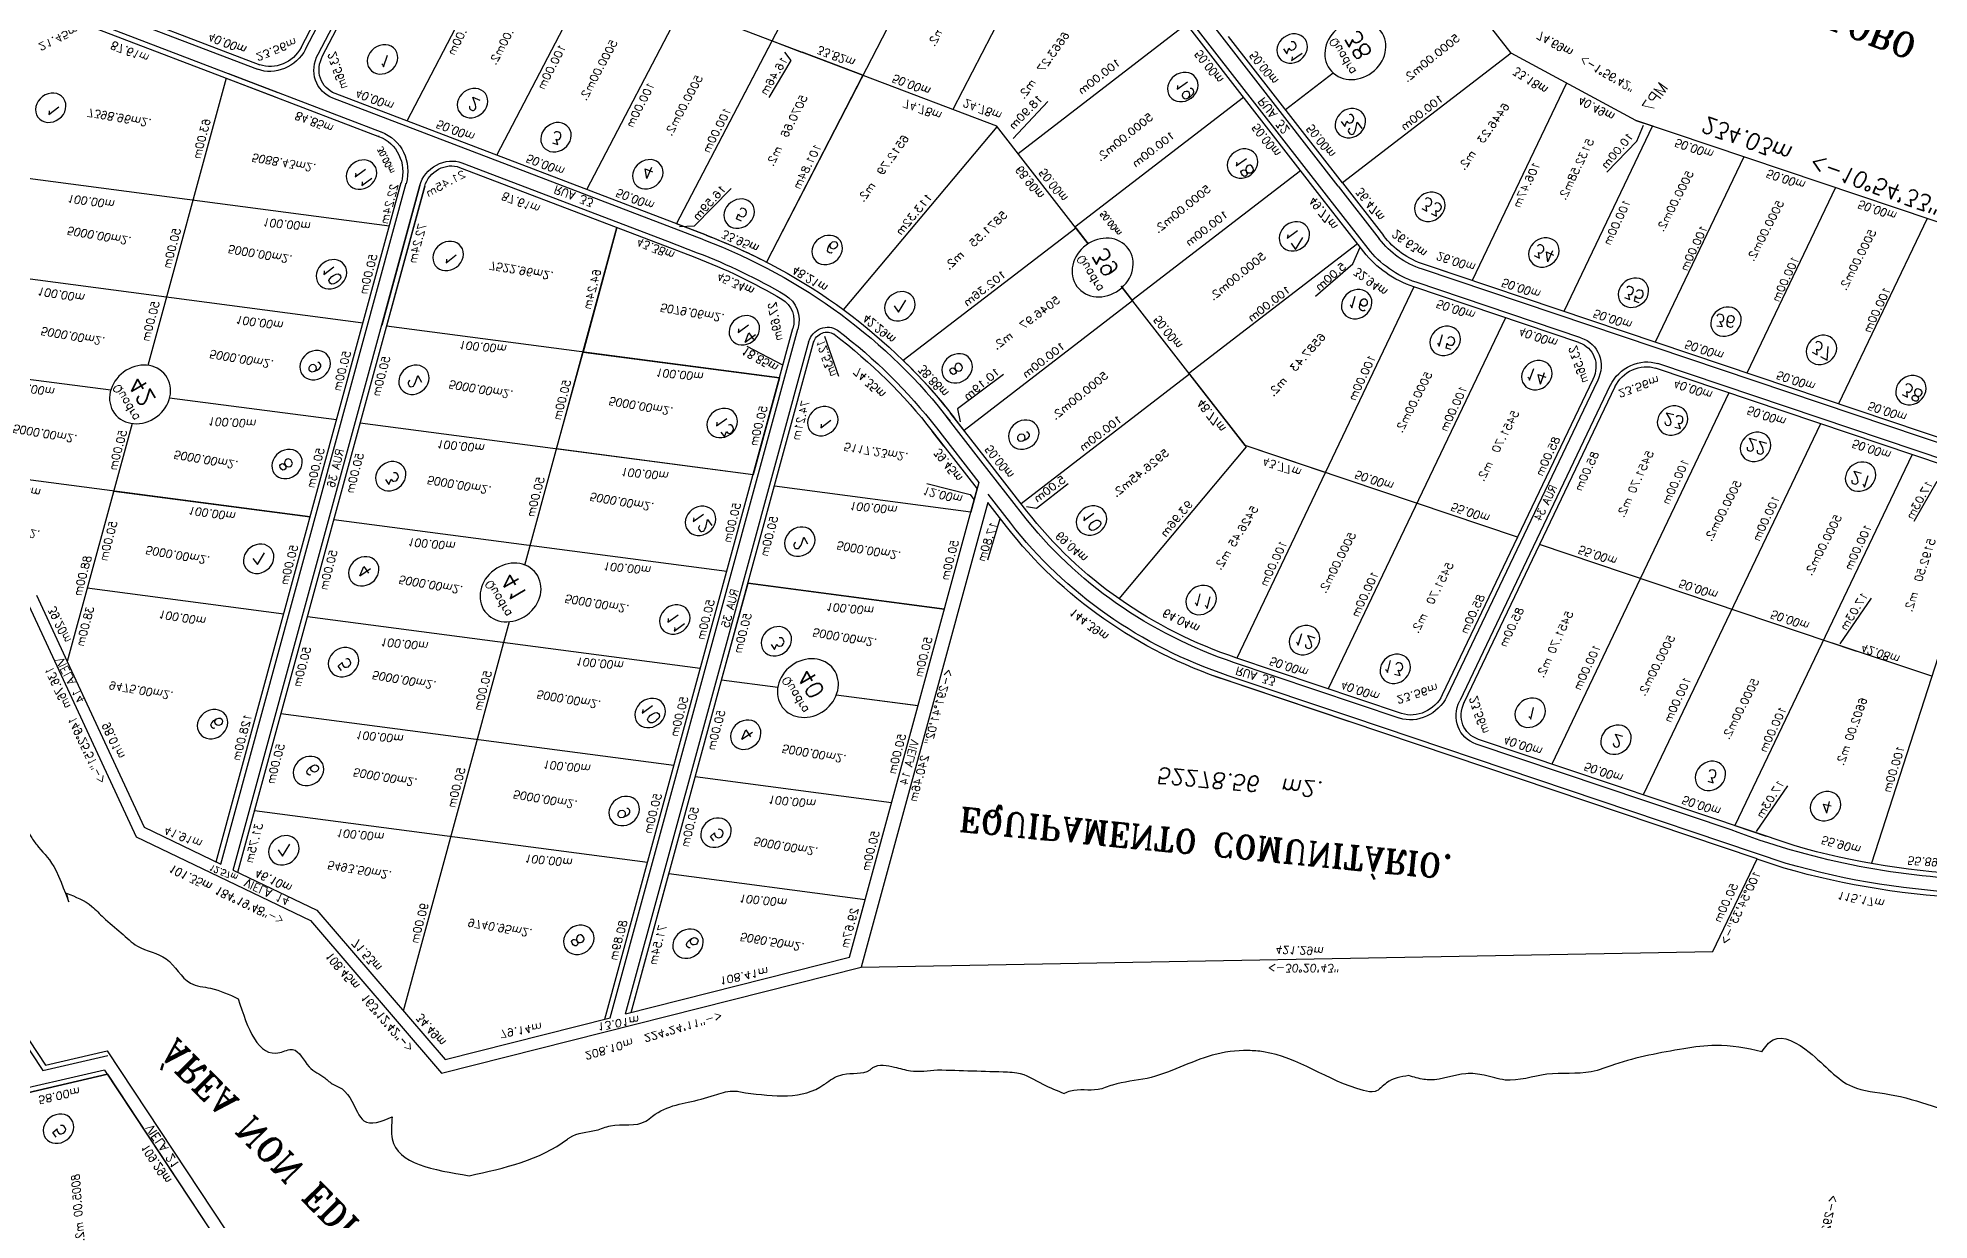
# Model space of a CAD drawing. Extents: x -23785941 to 8798891, y -8418521 to 21897894.
# Drawn here: x -3200502 to -2955278, y 5237635 to 5390876 of the extents above; entities that cross this region are included whole.
import ezdxf
from ezdxf.enums import TextEntityAlignment as Align

# ---------------------------------------------------------------- set-up
doc = ezdxf.new("R2010")
doc.units = 0
doc.header["$MEASUREMENT"] = 0
doc.header["$PDMODE"] = 34
doc.header["$PDSIZE"] = 1
doc.layers.get('0').update_dxf_attribs({"linetype": 'CONTINUOUS'})
for name, color, linetype in [('CALCADA', 3, 'CONTINUOUS'), ('LT', 6, 'CONTINUOUS'), ('REG60_100', 2, 'CONTINUOUS'), ('RUA', 1, 'CONTINUOUS'), ('VEGE', 102, 'CONTINUOUS'), ('VIEWPORT', 7, 'CONTINUOUS')]:
    doc.layers.add(name, color=color, linetype=linetype)
doc.styles.add('1_5MM', font='romans.shx', dxfattribs={"height": 6})
doc.styles.add('1MM', font='romans.shx', dxfattribs={"height": 4})
doc.styles.add('2MM', font='romans.shx', dxfattribs={"height": 8})
doc.styles.add('3MM', font='romans.shx', dxfattribs={"height": 12})

# ---------------------------------------------------------------- blocks, each defined once
blk = doc.blocks.new('A$C3D774E76')
for p, q in [((-25565.69, -2163.42), (-25691.57, -1909.95)), ((-25591.49, -2111.47), (-25565.69, -2163.42)), ((-25833.2, -2153.65), (-25589.46, -2142.53)), ((-25589.46, -2142.53), (-25575.87, -2169.89)), ((-25568.42, -2163.54), (-25456.51, -2158.43)), ((-25565.69, -2163.42), (-25456.51, -2158.43)), ((-25575.87, -2169.89), (-25447.05, -2164.01)), ((-25794.07, -2264.52), (-25659.41, -2240.62)), ((-25659.41, -2240.62), (-25567.43, -2283.19)), ((-25757.53, -2263.43), (-25661.03, -2246.3)), ((-25661.03, -2246.3), (-25620.62, -2265.01)), ((-25742.53, -2395.79), (-25890.72, -2261.48)), ((-25623, -2263.91), (-25858.42, -2523.65)), ((-25840.02, -2354.45), (-25757.52, -2263.43)), ((-25796.13, -2270.28), (-25757.53, -2263.43)), ((-25613.96, -2268.09), (-25569.75, -2288.55)), ((-25611.59, -2269.19), (-25849.31, -2531.47)), ((-25567.43, -2283.19), (-25459.21, -2290.22)), ((-25783.04, -2291.59), (-25708.95, -2358.75)), ((-25498.37, -2293.18), (-25633.26, -2442.01)), ((-25484.72, -2427.02), (-25632.91, -2292.71)), ((-25569.75, -2288.55), (-25463.95, -2295.42)), ((-25459.21, -2290.22), (-25370.96, -2478.68)), ((-25861.3, -2355.62), (-25924.29, -2298.53)), ((-25463.95, -2295.42), (-25429.24, -2369.55)), ((-25816.62, -2328.64), (-25742.53, -2395.79)), ((-25518.29, -2464.07), (-25666.48, -2329.76)), ((-25809.69, -2469.89), (-25957.87, -2335.57)), ((-25843.26, -2506.93), (-25991.45, -2372.62)), ((-25551.87, -2501.12), (-25700.06, -2366.8)), ((-25430.39, -2367.09), (-25669.7, -2631.12)), ((-25959.67, -2486.46), (-25860.17, -2376.68)), ((-25776.11, -2432.84), (-25839.07, -2375.77)), ((-25424.88, -2378.87), (-25576.56, -2546.22)), ((-25424.88, -2378.87), (-25472.92, -2431.88)), ((-25426.02, -2376.42), (-25378.9, -2477.05)), ((-25424.88, -2378.87), (-25424.88, -2378.87)), ((-25585.45, -2538.17), (-25733.64, -2403.85)), ((-26073.59, -2436.44), (-25954.78, -2502.94)), ((-25398.84, -2499.02), (-25472.92, -2431.88)), ((-26036.12, -2443.67), (-25935.83, -2499.8)), ((-25619.03, -2575.21), (-25767.22, -2440.9)), ((-25652.87, -2463.64), (-25769.85, -2592.7)), ((-25432.42, -2536.01), (-25506.54, -2468.88)), ((-25849.31, -2531.47), (-25800.8, -2477.94)), ((-25652.61, -2612.26), (-25800.8, -2477.94)), ((-25378.9, -2477.05), (-25541.2, -2656.11)), ((-25531.94, -2656.29), (-25370.96, -2478.68)), ((-25378.9, -2477.05), (-25398.84, -2499.02)), ((-25370.96, -2478.68), (-25104.98, -2805.39)), ((-25959.67, -2486.46), (-25885.2, -2528.14)), ((-25540.07, -2505.97), (-25573.65, -2543.02)), ((-25540.07, -2505.97), (-25540.1, -2505.94)), ((-25518.9, -2525.14), (-25540.07, -2505.97)), ((-25949.02, -2523.36), (-26032.06, -2671.72)), ((-25737.86, -2624.36), (-25918.14, -2523.45)), ((-25938.54, -2529.21), (-26021.57, -2677.56)), ((-25883.23, -2542.99), (-25980.91, -2717.51)), ((-25499.55, -2610.13), (-25573.67, -2543)), ((-25573.65, -2543.02), (-25499.53, -2610.14)), ((-25846.3, -2549.91), (-25746.47, -2605.78)), ((-25769.85, -2592.7), (-25726.7, -2545.1)), ((-25576.56, -2546.22), (-25657.47, -2635.49)), ((-25465.98, -2573.07), (-25496.8, -2545.16)), ((-25465.95, -2573.1), (-25496.8, -2545.16)), ((-25839.6, -2567.41), (-25937.28, -2741.94)), ((-25533.11, -2647.19), (-25607.23, -2580.06)), ((-25795.96, -2591.83), (-25893.65, -2766.36)), ((-25980.06, -2603.39), (-25801.17, -2703.51)), ((-25746.47, -2605.78), (-25732, -2613.88)), ((-25752.33, -2616.25), (-25850.01, -2790.78)), ((-25750.18, -2646.88), (-25745.76, -2622.36)), ((-25745.76, -2622.36), (-25750.13, -2616.57)), ((-25737.86, -2624.35), (-25737.86, -2624.36)), ((-25806.31, -2815.34), (-25707.04, -2639.6)), ((-25559.73, -2638.5), (-25541, -2651.87)), ((-25507.01, -2640.36), (-25520.96, -2656.54)), ((-25543.39, -2658.53), (-25533.11, -2647.19)), ((-25661.59, -2655.51), (-25691.83, -2764.71)), ((-25570.44, -2655.42), (-25580.63, -2655.19)), ((-25580.63, -2655.19), (-25541.17, -2656.08)), ((-25541, -2651.87), (-25537.64, -2651.81)), ((-25515.45, -2656.66), (-25531.94, -2656.29)), ((-25552.18, -2667.84), (-25582.62, -2667.15)), ((-25582.17, -2671.03), (-25575.59, -2668.37)), ((-25570.71, -2667.42), (-25580.9, -2667.19)), ((-25515.72, -2668.66), (-25552.18, -2667.84)), ((-25522.98, -2768.52), (-25520.72, -2668.54)), ((-25596.05, -2677.02), (-25596.05, -2677.02)), ((-25582.46, -2697.95), (-25582.17, -2671.03)), ((-25513.77, -2673.08), (-25517.65, -2669.81)), ((-25514.24, -2691.86), (-25513.77, -2673.08)), ((-25777.53, -2686.56), (-25786.54, -2705.29)), ((-25473.22, -2769.64), (-25448.15, -2679.08)), ((-25131.04, -2848.08), (-25384.36, -2693.36)), ((-25801.17, -2703.51), (-25786.83, -2711.58)), ((-25801.15, -2703.48), (-25757.13, -2728.27)), ((-25321.31, -2731.77), (-25378.49, -2696.85)), ((-25786.54, -2705.29), (-25792.26, -2705.16)), ((-25757.13, -2728.27), (-25786.58, -2711.68)), ((-25488.99, -2877.77), (-25384.75, -2707.09)), ((-25307.93, -2754), (-25385.61, -2706.56)), ((-25757.13, -2728.27), (-25692.44, -2764.7)), ((-25446.32, -2903.84), (-25342.08, -2733.15)), ((-25762.78, -2839.93), (-25713.56, -2752.8)), ((-25612, -2766.51), (-25692.44, -2764.7)), ((-25673.54, -2765.13), (-25675.8, -2865.1)), ((-25623.56, -2766.25), (-25625.81, -2866.23)), ((-25686.68, -2790.93), (-25681.67, -2767.57)), ((-25681.13, -2771.11), (-25681.13, -2771.11)), ((-25474.22, -2769.62), (-25583.02, -2767.17)), ((-25573.57, -2767.38), (-25575.82, -2867.35)), ((-25523.58, -2768.51), (-25525.84, -2868.48)), ((-25522.98, -2768.52), (-25473.22, -2769.64)), ((-25347.26, -2847.16), (-25474.22, -2769.62)), ((-25436.87, -2792.43), (-25474.22, -2769.62)), ((-25391.56, -2919.7), (-25302.95, -2774.61)), ((-25381.33, -2925.96), (-25292.71, -2780.86)), ((-25124.91, -2865.78), (-25272.1, -2775.89)), ((-25342.2, -2967.42), (-25237.96, -2796.74)), ((-25104.98, -2805.39), (-25131.05, -2848.07)), ((-25299.53, -2993.48), (-25195.29, -2822.8)), ((-25516.43, -2837.92), (-25518.57, -2861.17)), ((-25189.11, -2943.75), (-25337.02, -2853.41)), ((-25256.86, -3019.55), (-25152.62, -2848.86)), ((-25153.02, -2879.83), (-25143.26, -2855.24)), ((-25118.44, -2855.67), (-25131, -2848)), ((-25518.57, -2861.17), (-25523.47, -2868.45)), ((-25656.67, -2865.53), (-25675.09, -2865.12)), ((-25556.69, -2867.79), (-25656.67, -2865.53)), ((-25520.23, -2868.61), (-25556.69, -2867.79)), ((-25520.23, -2868.61), (-25525.23, -2868.49)), ((-25556.96, -2879.78), (-25656.94, -2877.53)), ((-25607.59, -2906.95), (-25606.95, -2878.66)), ((-25559.22, -2979.76), (-25556.96, -2879.78)), ((-25556.96, -2879.78), (-25520.98, -2880.59)), ((-25520.98, -2880.6), (-25520.98, -2880.59)), ((-25412.18, -2924.68), (-25488.99, -2877.77)), ((-25247.48, -3039.33), (-25495.25, -2888.02)), ((-25473.06, -2901.57), (-25495.25, -2888.02)), ((-25219.75, -3044.49), (-25092.54, -2890.16)), ((-25528.55, -2992.43), (-25473.06, -2901.57)), ((-25482.51, -3012.97), (-25430.38, -2927.63)), ((-25207.65, -2963.95), (-25197.89, -2939.35)), ((-25154.33, -2965.13), (-25200.45, -2936.82)), ((-25241.23, -3029.09), (-25376.35, -2946.57)), ((-25439.84, -3039.03), (-25387.71, -2953.69)), ((-25397.16, -3065.09), (-25345.04, -2979.75)), ((-25477.01, -2982.89), (-25480.78, -3002.81)), ((-25480.78, -3002.81), (-25485.61, -3009.83)), ((-25354.49, -3091.15), (-25302.37, -3005.81)), ((-25227.33, -3001.68), (-25237.18, -3021.59)), ((-25490.19, -3008.28), (-25481.65, -3013.49))]:
    blk.add_line(p, q)
at = {"color": 1}
blk.add_line((-25610.3, -2923.23), (-25610.25, -2923.18), dxfattribs=at)
at = {"color": 5}
for p, q in [((-25559.22, -2979.76), (-25750.25, -2975.45)), ((-25490.19, -3008.28), (-25559.22, -2979.76)), ((-25290.46, -3130.26), (-25490.19, -3008.28))]:
    blk.add_line(p, q, dxfattribs=at)
blk.add_lwpolyline([(-25693.13, -2508.05), (-25726.7, -2545.1), (-25652.61, -2612.26), (-25619.03, -2575.21)], close=True)
blk.add_lwpolyline([(-25752.34, -2616.26), (-25801.15, -2703.48), (-25757.13, -2728.27), (-25707.04, -2639.6, -0.025542), (-25737.88, -2624.35)], format="xyb", close=True)
blk.add_lwpolyline([(-25583.02, -2767.17), (-25572.96, -2767.39), (-25570.71, -2667.42), (-25580.9, -2667.19), (-25582.62, -2667.15, -0.028339), (-25620.64, -2663.94), (-25622.95, -2766.27), (-25612, -2766.51)], format="xyb")
for centre in [(-25557.74, -2129.7), (-25606.37, -2292.75), (-25683.87, -2300.97), (-25632.87, -2324.21), (-25740.85, -2364.59), (-25668.82, -2367.86), (-25473.1, -2379.39), (-25772.87, -2401.78), (-25701.79, -2400.85), (-26003.02, -2411.78), (-25436.47, -2419.65), (-25514.46, -2432.54), (-25806.76, -2440.01), (-25734.38, -2437.61), (-25475.67, -2461.25), (-25840.95, -2471.56), (-25548.65, -2469.69), (-25768.79, -2473.34), (-25581.33, -2505.14), (-25508.64, -2499.84), (-25874.57, -2510.74), (-25811.54, -2520.84), (-25615.89, -2542.46), (-25539.36, -2537.53), (-25917.79, -2550.87), (-25870.02, -2572.75), (-25651.37, -2577.92), (-25575.09, -2574.19), (-25828.51, -2594.81), (-25684.51, -2612.21), (-25783.06, -2619.23), (-25620, -2616.54), (-25736.76, -2642.84), (-25692.82, -2666), (-25645.13, -2677.8), (-25599.87, -2682.13), (-25549.81, -2688.85), (-25490.89, -2690.51), (-25421.29, -2709.8), (-25370.81, -2737.73), (-25329.31, -2764.11), (-25267.1, -2802.91), (-25227.93, -2827.87), (-25649.67, -2846.08), (-25597.35, -2847.34), (-25549.18, -2846.63), (-25499.82, -2851.28), (-25182.01, -2853.5), (-25455.57, -2874.56), (-25132.03, -2888.65), (-25631.34, -2898.23), (-25580.37, -2899.43), (-25518.65, -2906.16), (-25411.38, -2899.68), (-25462.34, -2936.59), (-25348.27, -2938.4), (-25416.22, -2959.23), (-25310.3, -2962.44), (-25374.05, -2986.21), (-25263.73, -2993.88), (-25331.24, -3014.44), (-25285.13, -3037.08)]:
    blk.add_circle(centre, 7.5)
for centre in [(-25850.08, -2365.58), (-25645.62, -2450.51), (-25508.97, -2536.39), (-25597.04, -2765.36), (-25610.42, -2921.68)]:
    blk.add_circle(centre, 15, dxfattribs=at)
for centre, radius, start, end in [((-25962.11, -2516.03), 15, 330.76425, 60.76425), ((-25925.46, -2536.53), 14.99, 60.76238, 150.76425), ((-25573.3, -2330.35), 324.93, 240.76425, 249.70506), ((-25573.3, -2330.35), 336.93, 240.76425, 269.00088), ((-25680.81, -2621.05), 14.99, 249.70506, 317.81147), ((-25680.81, -2621.05), 14.99, 249.70506, 317.81147), ((-25573.3, -2330.35), 324.93, 255.59812, 268.70841), ((-25521.64, -2931.24), 274.65, 58.58619, 88.70841), ((-25521.64, -2931.24), 262.65, 58.58619, 88.70841), ((-25315.74, -2766.8), 14.99, 328.58619, 58.58619), ((-25279.92, -2788.68), 14.99, 58.58619, 148.58619), ((-25345.63, -3195.25), 408.57, 42.43331, 56.21695), ((-25521.64, -2931.24), 62.65, 58.58619, 88.70841), ((-25345.63, -3195.25), 396.57, 42.43331, 56.18137), ((-25521.64, -2931.24), 50.65, 58.58619, 89.24835), ((-25404.36, -2911.88), 15, 238.58619, 328.58619), ((-25368.53, -2933.78), 14.99, 148.58619, 238.58619)]:
    blk.add_arc(centre, radius, start, end)
at = {"color": 140}
for points, start_tangent in [([(-25757.06, -2213.09), (-25729.1, -2210.56), (-25722.98, -2208.12), (-25692.38, -2200.78), (-25686.26, -2200.78), (-25670.35, -2200.78), (-25653.22, -2197.11), (-25657.31, -2198.53)], (-0.989513, -0.144446)), ([(-25657.31, -2198.53), (-25643.42, -2204.45), (-25634.86, -2205.67), (-25622.62, -2208.12), (-25611.6, -2210.56), (-25596.91, -2217.9), (-25578.55, -2220.35), (-25569.98, -2226.46), (-25556.62, -2233.96)], (-0.943303, 0.331933)), ([(-25405.87, -2272.11), (-25390.28, -2319.56), (-25390.28, -2320.89), (-25384.96, -2332.86), (-25382.3, -2339.5), (-25372.98, -2354.13), (-25372.98, -2358.12), (-25370.32, -2370.09), (-25367.66, -2375.41), (-25362.33, -2387.38), (-25358.34, -2395.35), (-25353.44, -2399.8)], (-0.379817, 0.925062)), ([(-25353.44, -2399.8), (-25331.85, -2431.8), (-25331.85, -2433.47), (-25330.18, -2441.78), (-25323.53, -2453.41), (-25323.53, -2455.08), (-25316.87, -2463.39), (-25310.22, -2468.37), (-25301.94, -2478.84)], (-0.545978, 0.837799)), ([(-25148.56, -2655.63), (-25152.5, -2645.22), (-25152.5, -2638.45), (-25156.57, -2634.39), (-25205.39, -2607.29), (-25210.81, -2601.87), (-25220.3, -2586.97), (-25231.15, -2555.81), (-25239.29, -2540.91), (-25242, -2534.14), (-25250.13, -2523.3), (-25251.14, -2520.22)], (0.603856, -0.797093)), ([(-25045.88, -2796.04), (-25063.45, -2780.3), (-25072.18, -2767.22), (-25087.46, -2736.68), (-25091.83, -2725.78), (-25104.93, -2708.33), (-25115.84, -2690.88), (-25124.58, -2684.34), (-25131.13, -2677.79), (-25139.86, -2662.52), (-25142.04, -2660.34), (-25148.56, -2655.63)], (0.590283, -0.807196)), ([(-25045.88, -2796.04), (-25047.51, -2803.62), (-25030.59, -2813.76), (-25001.83, -2820.52), (-24986.6, -2832.36), (-24949.38, -2857.71), (-24944.62, -2861.47)], (-0.839928, 0.542699))]:
    blk.add_spline(points, degree=3, dxfattribs=dict(at, start_tangent=start_tangent))
for points, end_tangent in [([(-25556.62, -2233.96), (-25519.94, -2234.81), (-25517.12, -2240.46), (-25504.41, -2241.87), (-25494.52, -2244.69), (-25488.87, -2246.1), (-25486.05, -2247.51), (-25469.1, -2247.51), (-25463.45, -2247.51), (-25456.12, -2259.39)], (0.975222, -0.221227)), ([(-25456.12, -2259.39), (-25446.5, -2253.16), (-25405.87, -2272.11)], (0.783275, -0.621675)), ([(-25301.94, -2478.84), (-25278.57, -2504.8), (-25275.24, -2508.13), (-25261.93, -2514.78), (-25251.14, -2520.22)], (0.979341, -0.202217))]:
    blk.add_spline(points, degree=3, dxfattribs=dict(at, end_tangent=end_tangent))
for p in [(-25732, -2613.88), (-25737.86, -2624.35), (-25580.63, -2655.19), (-25515.45, -2656.66), (-25580.9, -2667.19), (-25515.72, -2668.66), (-25378.49, -2696.85), (-25786.58, -2711.68), (-25131.04, -2848.08), (-25520.23, -2868.61), (-25520.98, -2880.6), (-25488.99, -2877.77), (-25495.25, -2888.02), (-25490.19, -3008.28)]:
    blk.add_point(p)
at = {"layer": 'CALCADA'}
for p, q in [((-25568.42, -2163.54), (-25694.3, -1910.07)), ((-25835.56, -2151.26), (-25587.95, -2139.96)), ((-25587.95, -2139.96), (-25573.63, -2168.78)), ((-25620.62, -2265.01), (-25856.58, -2525.34)), ((-25613.96, -2268.09), (-25851.17, -2529.79)), ((-25429.24, -2369.55), (-25667.85, -2632.79)), ((-25426.02, -2376.42), (-25578.41, -2544.55)), ((-26064.26, -2438.8), (-25953.56, -2500.76)), ((-26037.34, -2445.85), (-25937.05, -2501.98)), ((-25851.17, -2529.79), (-25802.65, -2476.26)), ((-25960.89, -2488.64), (-25886.42, -2530.32)), ((-25946.84, -2524.58), (-26029.87, -2672.94)), ((-25736.64, -2622.18), (-25916.92, -2521.27)), ((-25940.72, -2527.99), (-26023.76, -2676.34)), ((-25847.52, -2552.09), (-25747.69, -2607.96)), ((-25578.41, -2544.55), (-25659.4, -2633.9)), ((-25747.69, -2607.96), (-25733.22, -2616.06)), ((-25580.68, -2657.69), (-25543.39, -2658.53)), ((-25515.51, -2659.16), (-25535.44, -2658.71)), ((-25552.13, -2665.34), (-25582.56, -2664.65)), ((-25515.67, -2666.16), (-25552.13, -2665.34)), ((-25306.63, -2751.87), (-25384.31, -2704.43)), ((-25322.62, -2733.9), (-25379.79, -2698.98)), ((-25119.74, -2857.8), (-25322.62, -2733.9)), ((-25152.05, -2846.28), (-25270.8, -2773.75)), ((-25389.43, -2921), (-25300.82, -2775.91)), ((-25383.46, -2924.66), (-25294.84, -2779.56)), ((-25656.72, -2868.03), (-25675.15, -2867.62)), ((-25556.75, -2870.29), (-25656.72, -2868.03)), ((-25520.29, -2871.11), (-25556.75, -2870.29)), ((-25656.88, -2875.03), (-25675.22, -2874.61)), ((-25556.91, -2877.28), (-25656.88, -2875.03)), ((-25556.91, -2877.28), (-25520.92, -2878.1)), ((-25413.49, -2926.82), (-25490.29, -2879.91)), ((-25246.18, -3037.2), (-25493.94, -2885.88)), ((-25242.53, -3031.22), (-25377.64, -2948.71))]:
    blk.add_line(p, q, dxfattribs=at)
for centre, radius, start, end in [((-25962.11, -2516.03), 17.5, 330.76425, 60.76425), ((-25925.46, -2536.53), 17.49, 60.76238, 150.76425), ((-25874.74, -2508.43), 24.81, 240.76211, 317.81147), ((-25840.46, -2539.49), 14.44, 137.81147, 240.76425), ((-25573.3, -2330.35), 334.43, 240.76425, 269.00088), ((-25573.3, -2330.35), 327.43, 240.76425, 249.70506), ((-25680.81, -2621.05), 17.49, 249.70506, 317.81147), ((-25652.55, -2639.1), 8.6, 137.81144, 255.31452), ((-25573.3, -2330.35), 327.43, 255.60035, 268.70841), ((-25521.64, -2931.24), 272.15, 58.58619, 88.70841), ((-25521.64, -2931.24), 265.15, 58.58619, 88.70841), ((-25315.74, -2766.8), 17.49, 328.58619, 58.58619), ((-25279.92, -2788.68), 17.49, 58.58619, 148.58619), ((-25345.63, -3195.25), 399.07, 42.43331, 60.98346), ((-25345.63, -3195.25), 406.07, 42.43331, 56.20967), ((-25521.64, -2931.24), 60.15, 58.58619, 88.70841), ((-25521.64, -2931.24), 53.15, 58.58619, 89.24835), ((-25404.36, -2911.88), 17.5, 238.58619, 328.58619), ((-25368.53, -2933.78), 17.49, 148.58619, 238.58619)]:
    blk.add_arc(centre, radius, start, end, dxfattribs=at)
at = {"layer": 'VIEWPORT'}
for p, q in [((-25858.42, -2523.65), (-25858.21, -2523.41)), ((-25885.35, -2528.06), (-25885.63, -2527.9)), ((-25676.78, -2608.76), (-25657.27, -2616.93)), ((-25634.25, -2635.13), (-25656, -2640.98)), ((-25152.62, -2848.86), (-25138.08, -2857.74))]:
    blk.add_line(p, q, dxfattribs=at)
for centre, radius, start, end in [((-25874.74, -2508.43), 22.31, 240.76211, 317.81147), ((-25840.46, -2539.49), 11.94, 137.81147, 240.76425), ((-25652.55, -2639.1), 6.1, 137.81144, 255.31452)]:
    blk.add_arc(centre, radius, start, end, dxfattribs=at)
for p in [(-25954.78, -2502.94), (-25949.02, -2523.36), (-25918.14, -2523.45), (-25858.21, -2523.41), (-25938.54, -2529.21), (-25885.2, -2528.14), (-25849.31, -2531.47), (-25846.3, -2549.91), (-25665.44, -2626.06), (-25686.01, -2635.11), (-25657.07, -2635), (-25654.12, -2645.07), (-25385.61, -2706.56), (-25307.93, -2754), (-25302.95, -2774.61), (-25292.71, -2780.86), (-25272.1, -2775.89), (-25138.08, -2857.74), (-25412.18, -2924.68), (-25391.56, -2919.7), (-25381.33, -2925.96), (-25189.11, -2943.75), (-25376.35, -2946.57)]:
    blk.add_point(p, dxfattribs=at)
at = {"style": '1MM'}
for s, rotation, p in [('80.89m', 47.81147, (-25460.52, -2394.37)), ('102.36m', 88.70841, (-25625.8, -2715.01)), ('100.00m', 88.70841, (-25575.84, -2717.31)), ('100.00m', 88.70841, (-25525.85, -2718.44)), ('100.00m', 88.70841, (-25525.85, -2718.44)), ('68.90m', 358.70841, (-25657.3, -2761.49))]:
    blk.add_text(s, height=4, rotation=rotation, dxfattribs=at).set_placement(p, align=Align.MIDDLE)
at = {"color": 1, "style": '2MM'}
for s, height, rotation, p in [('74.69m  <-1%%d56\'42"', 4, 339.03955, (-25531.5, -3005.76)), ('234.03m  <-10°54\'33"', 8, 329.51092, (-25410.57, -3066.1))]:
    blk.add_text(s, height=height, rotation=rotation, dxfattribs=at).set_placement(p, align=Align.MIDDLE)
at = {"attachment_point": 1}
for s, insert, char_height, width, rotation, style in [('5', (-25559.27, -2126.54), 6, 8.212, 0.07022, '1_5MM'), ('VIELA 21', (-25530.14, -2162.62), 4, 603.212, 1.98382, '1MM'), ('VIELA 14', (-25761.97, -2259.29), 4, 603.212, 8.06525, '1MM'), ('VIELA 14', (-25603.91, -2267.5), 4, 603.212, 334.3468, '1MM'), ('7', (-25609.25, -2290.73), 6, 3.942, 1.1608, '1_5MM'), ('6', (-25686.21, -2299.95), 6, 3.942, 1.67589, '1_5MM'), ('6', (-25635.2, -2323.2), 6, 3.942, 1.67589, '1_5MM'), ('7', (-25743.73, -2362.56), 6, 3.942, 1.1608, '1_5MM'), ('5', (-25670.36, -2364.7), 6, 8.212, 0.07022, '1_5MM'), ('8', (-25476.18, -2375.93), 6, 4.927, 1.05228, '1_5MM'), ('8', (-25775.95, -2398.32), 6, 4.927, 1.05228, '1_5MM'), ('4', (-25704.88, -2398.28), 6, 5.226, 1.97758, '1_5MM'), ('1', (-26003.9, -2409.05), 6, 1.625, 358.54579, '1_5MM'), ('6', (-25438.8, -2418.63), 6, 3.942, 1.67589, '1_5MM'), ('9', (-25809.4, -2436.92), 6, 7.631, 10.80167, '1_5MM'), ('3', (-25736.08, -2434.81), 6, 7.465, 2.85322, '1_5MM'), ('9', (-25517.1, -2429.45), 6, 7.631, 10.80167, '1_5MM'), ('5', (-25477.21, -2458.09), 6, 8.212, 0.07022, '1_5MM'), ('10', (-25846.64, -2468.6), 6, 2.438, 0.24916, '1_5MM'), ('2', (-25771.18, -2470.21), 6, 11.198, 6.58516, '1_5MM'), ('10', (-25554.34, -2466.73), 6, 2.438, 0.24916, '1_5MM'), ('4', (-25511.73, -2497.27), 6, 5.226, 1.97758, '1_5MM'), ('11', (-25878.86, -2507.78), 6, 2.438, 0.24916, '1_5MM'), ('11', (-25585.63, -2501.72), 6, 2.438, 0.24916, '1_5MM'), ('1', (-25812.42, -2518.11), 6, 1.625, 358.54579, '1_5MM'), ('3', (-25541.07, -2534.72), 6, 7.465, 2.85322, '1_5MM'), ('12', (-25621.12, -2539.5), 6, 2.438, 0.24916, '1_5MM'), ('1', (-25916.72, -2547.62), 6, 1.625, 327.92638, '1_5MM'), ('VIELA 14', (-25453.71, -2561.18), 4, 603.212, 47.05872, '1MM'), ('2', (-25869.84, -2569.12), 6, 11.198, 333.38422, '1_5MM'), ('2', (-25577.48, -2571.06), 6, 11.198, 6.58516, '1_5MM'), ('13', (-25655.2, -2574.96), 6, 2.438, 0.24916, '1_5MM'), ('3', (-25828.3, -2591.1), 6, 7.465, 326.80259, '1_5MM'), ('14', (-25688.8, -2609.25), 6, 2.438, 0.24916, '1_5MM'), ('1', (-25620.89, -2613.82), 6, 1.625, 358.54579, '1_5MM'), ('4', (-25784.78, -2616.08), 6, 5.226, 332.8087, '1_5MM'), ('5', (-25736.53, -2639.81), 6, 8.212, 335.90638, '1_5MM'), ('6', (-25694.18, -2665.06), 6, 3.942, 343.65745, '1_5MM'), ('7', (-25648.01, -2675.78), 6, 3.942, 1.1608, '1_5MM'), ('8', (-25602.95, -2678.67), 6, 4.927, 1.05228, '1_5MM'), ('9', (-25552.45, -2685.76), 6, 7.631, 10.80167, '1_5MM'), ('10', (-25496.59, -2687.55), 6, 2.438, 0.24916, '1_5MM'), ('11', (-25422.57, -2705.02), 6, 3.251, 325.40423, '1_5MM'), ('12', (-25373.21, -2732.38), 6, 3.251, 328.04901, '1_5MM'), ('13', (-25332.63, -2758.47), 6, 1.625, 324.14242, '1_5MM'), ('1', (-25266.36, -2799.63), 6, 1.625, 322.98496, '1_5MM'), ('2', (-25227.21, -2824.24), 6, 11.198, 326.13487, '1_5MM'), ('19', (-25653.86, -2843.4), 6, 3.942, 1.1608, '1_5MM'), ('18', (-25601.65, -2844.35), 6, 3.942, 1.67589, '1_5MM'), ('17', (-25553.99, -2843.47), 6, 8.212, 0.07022, '1_5MM'), ('16', (-25502.29, -2846.83), 6, 5.226, 326.41731, '1_5MM'), ('3', (-25181.63, -2850.22), 6, 7.465, 324.53921, '1_5MM'), ('15', (-25457.61, -2869.16), 6, 7.465, 325.95995, '1_5MM'), ('4', (-25131.29, -2885.06), 6, 5.226, 322.85966, '1_5MM'), ('31', (-25635.53, -2894.89), 6, 3.942, 1.1608, '1_5MM'), ('32', (-25585.42, -2896.41), 6, 4.927, 1.05228, '1_5MM'), ('14', (-25414.13, -2894.02), 6, 11.198, 329.6919, '1_5MM'), ('33', (-25521.79, -2902.08), 6, 7.631, 337.08978, '1_5MM'), ('34', (-25465.28, -2931.44), 6, 2.438, 333.6646, '1_5MM'), ('23', (-25349.98, -2933.5), 6, 3.251, 323.50775, '1_5MM'), ('35', (-25418.13, -2953.77), 6, 3.251, 329.15692, '1_5MM'), ('22', (-25312.71, -2957.51), 6, 2.438, 326.62543, '1_5MM'), ('36', (-25376.08, -2980.69), 6, 3.251, 316.73799, '1_5MM'), ('21', (-25264.89, -2987.94), 6, 7.631, 326.81891, '1_5MM'), ('37', (-25334.55, -3009.74), 6, 2.438, 337.03241, '1_5MM'), ('38', (-25287.33, -3032.04), 6, 3.251, 336.62467, '1_5MM'), ('\\Fromant.shx;JOÃO LOBO', (-25515.07, -3080.93), 12, 708.22, 330.99469, '3MM')]:
    blk.add_mtext(s, dxfattribs=dict(at, insert=insert, char_height=char_height, width=width, rotation=rotation, style=style))
at = {"color": 1, "char_height": 4, "attachment_point": 1, "rotation": 5.03393, "style": '1MM'}
for insert in [(-25862.1, -2356.86), (-25657.96, -2443.06), (-25521.17, -2528.56), (-25609.56, -2757.73), (-25622.94, -2914.06)]:
    blk.add_mtext('Quadra', dxfattribs=dict(at, insert=insert))
at = {"color": 1}
for s, insert, char_height, width, attachment_point, rotation, style in [('42', (-25859.23, -2363.64), 8, 20.682, 1, 5.03393, '2MM'), ('41', (-25655.09, -2449.84), 8, 20.682, 1, 5.03393, '2MM'), ('40', (-25518.3, -2535.34), 8, 20.682, 1, 5.03393, '2MM'), ('39', (-25606.69, -2764.52), 8, 20.682, 1, 5.03393, '2MM'), ('38', (-25620.07, -2920.84), 8, 20.682, 1, 5.03393, '2MM'), ('MP7', (-25494.17, -3022.05), 6, 54.58, 5, 69.49536, '1_5MM')]:
    blk.add_mtext(s, dxfattribs=dict(at, insert=insert, char_height=char_height, width=width, attachment_point=attachment_point, rotation=rotation, style=style))
at = {"layer": 'LT', "style": '2MM'}
blk.add_text('52278.56  m2.', height=8, rotation=315.37479, dxfattribs=at).set_placement((-25334.53, -2677.77), align=Align.BOTTOM_CENTER)
at = {"layer": 'LT', "insert": (-25398.74, -2553.45), "char_height": 12, "width": 664.18, "attachment_point": 1, "rotation": 315.88397, "style": '3MM'}
blk.add_mtext('\\Fromant.shx;EQUIPAMENTO COMUNITÁRIO.', dxfattribs=at)
at = {"layer": 'REG60_100', "style": '1MM'}
for s, rotation, p in [('8005.00 m2.', 28.86714, (-25515.49, -2117.6)), ('5477.00m2.', 320.0265, (-25836.06, -2280.09)), ('9475.00m2.', 320.0265, (-25723.59, -2285.59)), ('5493.50m2.', 320.0265, (-25575.81, -2318.12)), ('5000.00m2.', 320.0265, (-25865.71, -2320.88)), ('5000.00m2.', 320.0265, (-25770.54, -2337.2)), ('5000.00m2.', 320.0265, (-25899.09, -2358.67)), ('5000.00m2.', 320.0265, (-25607.78, -2353.74)), ('9740.95m2.', 320.0265, (-25505.76, -2355.19)), ('5000.00m2.', 320.0265, (-25802.91, -2374.53)), ('5000.00m2.', 320.0265, (-25643.88, -2388.04)), ('5000.00m2.', 320.0265, (-25934.21, -2396.64)), ('5000.00m2.', 320.0265, (-25546.95, -2408.16)), ('5000.00m2.', 320.0265, (-25835.18, -2416.08)), ('5000.00m2.', 320.0265, (-25676.72, -2424.75)), ('7398.96m2.', 320.0265, (-25979, -2437.2)), ('5000.00m2.', 320.0265, (-25582.79, -2444.94)), ('5000.00m2.', 320.0265, (-25874.72, -2452.4)), ('5060.50m2.', 320.0265, (-25412.5, -2454.3)), ('5000.00m2.', 320.0265, (-25710.85, -2463.37)), ('5088.43m2.', 320.0265, (-25906.77, -2486.94)), ('5000.00m2.', 320.0265, (-25615.29, -2482.37)), ('5000.00m2.', 320.0265, (-25449.56, -2486.07)), ('5000.00m2.', 320.0265, (-25745.39, -2498.25)), ('5000.00m2.', 320.0265, (-25651.53, -2520.21)), ('5000.00m2.', 320.0265, (-25480.77, -2522.65)), ('7522.96m2.', 320.0265, (-25783.99, -2546.7)), ('5000.00m2.', 320.0265, (-25686.91, -2554.17)), ('5000.00m2.', 320.0265, (-25521.35, -2566.7)), ('5079.06m2.', 320.0265, (-25711, -2599.69)), ('5000.00m2.', 320.0265, (-25551.37, -2600.07)), ('5000.00m2.', 61.67753, (-25885.59, -2606.7)), ('5000.00m2.', 61.67753, (-25841.17, -2630.96)), ('5117.23m2.', 320.0265, (-25591.87, -2630.33)), ('5000.00m2.', 61.67753, (-25798.53, -2653.4)), ('5070.66  m2.', 59.64704, (-25754.69, -2685.53)), (' 6512.79  m2.', 69.49536, (-25707.72, -2712.31)), ('5046.97  m2.', 89.16624, (-25594.31, -2721.07)), ('5871.55  m2.', 83.00342, (-25646.25, -2725.31)), ('5000.00m2.', 87.13811, (-25545.65, -2721.04)), ('5926.45m2.', 87.13811, (-25492.62, -2722.51)), ('5426.45 m2.', 65.25512, (-25434.1, -2741.68)), ('5000.00m2.', 61.67753, (-25753.14, -2777.92)), ('5000.00m2.', 60.55133, (-25391.03, -2773.24)), ('6663.27  m2.', 69.49536, (-25700.56, -2800.57)), ('5451.70  m2.', 60.60624, (-25345.43, -2799.47)), ('5000.00m2.', 87.13811, (-25643.4, -2810.22)), ('5000.00m2.', 87.13811, (-25593.73, -2812)), ('5000.00m2.', 87.13811, (-25546.89, -2814.09)), ('6587.43  m2.', 76.21151, (-25489.62, -2812.47)), ('5451.70 m2.', 57.89251, (-25286.08, -2832.91)), ('5000.00m2.', 60.55133, (-25436.21, -2846.99)), ('5451.70  m2.', 60.60624, (-25390.31, -2866.68)), ('5000.00m2.', 60.55133, (-25244.29, -2865.37)), ('5000.00m2.', 60.55133, (-25198.57, -2885.07)), ('5451.70 m2.', 57.89251, (-25329.87, -2908.08)), ('6602.00 m2.', 52.6216, (-25153.43, -2921.16)), ('5000.00m2.', 60.55133, (-25290.11, -2933.76)), ('5000.00m2.', 87.13811, (-25579.48, -2948.39)), ('6446.23  m2.', 69.49536, (-25528.83, -2947.28)), ('5000.00m2.', 60.55133, (-25243.16, -2962.07)), ('5132.58m2.', 58.86566, (-25485.24, -2973.52)), ('5192.50  m2.', 51.04461, (-25199.44, -2990.72)), ('5000.00m2.', 60.55133, (-25439.77, -3002)), ('5000.00m2.', 60.55133, (-25398, -3027.92)), ('5000.00m2.', 60.55133, (-25355.84, -3054.73))]:
    blk.add_text(s, height=4, rotation=rotation, dxfattribs=at).set_placement(p, align=Align.BOTTOM_CENTER)
for s, height, rotation, p in [('58.00m', 4, 296.58249, (-25571.77, -2139.36)), ('109.29m', 4, 2.61369, (-25511.28, -2156.93)), ('98.01m', 4, 10.06452, (-25708.58, -2258.81)), ('41.91m', 4, 331.58602, (-25644.16, -2258.35)), ('12.57m', 3, 331.3959, (-25615.86, -2263.76)), ('39.20m', 4, 10.06452, (-25776.13, -2270.8)), ('38.00m', 4, 47.82119, (-25767.33, -2280.2)), ('31.75m', 4, 47.81147, (-25619.28, -2283.64)), ('46.10m', 4, 335.16536, (-25596.38, -2280.38)), ('100.00m', 4, 320.19956, (-25848.19, -2292.8)), ('88.00m', 4, 47.81563, (-25790.04, -2293.35)), ('71.53m', 4, 356.28369, (-25534.32, -2294.86)), ('128.00m', 4, 47.81147, (-25668.94, -2308.64)), ('34.49m', 4, 356.28369, (-25481.43, -2298.29)), ('50.00m', 4, 47.81147, (-25796.87, -2312.8)), ('100.00m', 4, 319.1449, (-25739.49, -2319.35)), ('50.00m', 4, 47.81147, (-25646.73, -2313.92)), ('100.00m', 4, 317.81147, (-25887.14, -2325.96)), ('100.00m', 4, 315.51879, (-25588.36, -2326.1)), ('90.00m', 4, 47.81147, (-25531.55, -2323.84)), ('79.14m', 4, 299.18162, (-25452.25, -2332.38)), ('50.00m', 4, 47.81147, (-25833.26, -2341.82)), ('50.00m', 4, 47.81147, (-25680.31, -2350.97)), ('100.00m', 4, 318.9492, (-25918.4, -2363.69)), ('100.00m', 4, 317.81147, (-25775.26, -2359.68)), ('100.00m', 4, 315.51879, (-25624.65, -2360.79)), ('13.01m', 4, 299.0241, (-25424.18, -2371.27)), ('50.00m', 4, 47.81147, (-25728.7, -2374.58)), ('50.00m', 4, 47.81147, (-25578.56, -2375.7)), ('50.00m', 4, 47.81147, (-25878.67, -2390.12)), ('100.00m', 4, 313.40879, (-25808.27, -2392.73)), ('50.00m', 4, 47.81147, (-25713.89, -2388.01)), ('100.00m', 4, 315.51879, (-25516.98, -2390.24)), ('100.00m', 4, 317.81147, (-25949.26, -2401.03)), ('100.00m', 4, 315.51879, (-25657.02, -2396.11)), ('80.89m', 4, 47.81147, (-25460.52, -2394.37)), ('71.54m', 4, 47.81147, (-25445.94, -2408.06)), ('50.00m', 4, 47.81147, (-25762.28, -2411.63)), ('50.00m', 4, 47.81147, (-25612.14, -2412.75)), ('50.00m', 4, 47.81147, (-25903.53, -2418.56)), ('50.00m', 4, 47.81147, (-25747.47, -2425.06)), ('100.00m', 4, 315.51879, (-25551.86, -2423.37)), ('21.45m', 4, 281.77958, (-26030.67, -2434.29)), ('100.00m', 4, 317.81147, (-25842.76, -2430.98)), ('100.00m', 4, 315.51879, (-25691.71, -2434.31)), ('108.41m', 4, 297.53104, (-25404.46, -2432.04)), ('50.00m', 4, 47.81147, (-25504.47, -2442.86)), ('50.00m', 4, 47.81147, (-25795.86, -2448.67)), ('50.00m', 4, 47.81147, (-25486.74, -2453.09)), ('87.61m', 4, 330.76425, (-26001.79, -2457.45)), ('63.00m', 4, 47.81147, (-25941.47, -2460.43)), ('50.00m', 4, 47.81147, (-25781.05, -2462.11)), ('100.00m', 4, 315.51879, (-25430.96, -2460.31)), ('100.00m', 4, 315.68846, (-25876.72, -2468.68)), ('100.00m', 4, 315.51879, (-25724.8, -2472.69)), ('100.00m', 4, 315.51879, (-25586.04, -2464.67)), ('50.00m', 4, 47.81147, (-25538.04, -2479.91)), ('50.00m', 4, 47.81147, (-25829.44, -2485.72)), ('50.00m', 4, 47.81147, (-25679.3, -2486.84)), ('29.67m', 4, 47.77008, (-25391.83, -2485.35)), ('40.00m', 4, 330.76425, (-25974.19, -2496.66)), ('50.00m', 4, 47.81147, (-25520.32, -2490.13)), ('100.00m', 4, 315.51879, (-25464.57, -2498.87)), ('100.00m', 4, 315.51879, (-25618.59, -2501.59)), ('23.56m', 4, 285.76425, (-25956.02, -2513.56)), ('84.85m', 4, 330.76425, (-25912.27, -2507.58)), ('22.24m', 4, 47.81147, (-25853.17, -2513.22)), ('72.24m', 4, 47.81147, (-25827.13, -2512.95)), ('100.00m', 4, 315.51879, (-25760.77, -2508.75)), ('50.00m', 4, 47.81147, (-25418.55, -2514.84)), ('50.00m', 4, 47.81147, (-25712.88, -2523.89)), ('50.00m', 4, 47.81147, (-25571.62, -2516.95)), ('30.00m', 3, 9.28675, (-25873.08, -2524.05)), ('100.00m', 4, 315.51879, (-25653.83, -2534.59)), ('50.00m', 4, 47.81147, (-25553.9, -2527.18)), ('23.56m', 4, 15.83563, (-25927.52, -2530.72)), ('40.00m', 4, 330.76175, (-25902.64, -2536.71)), ('21.45m', 4, 99.28786, (-25843.86, -2540.05)), ('50.00m', 4, 330.7623, (-25863.37, -2558.69)), ('50.00m', 4, 47.81147, (-25605.2, -2554)), ('<-291%%d41\'02"  240.46m', 4, 47.81147, (-25449.52, -2569.88)), ('50.00m', 4, 47.81147, (-25452.13, -2551.89)), ('87.61m', 4, 330.76425, (-25811.2, -2563.37)), ('64.24m', 4, 47.81147, (-25751.24, -2566.21)), ('50.00m', 4, 47.81147, (-25587.48, -2564.23)), ('100.00m', 4, 315.51879, (-25685.78, -2575.48)), ('100.00m', 4, 315.51879, (-25529.68, -2574.63)), ('100.00m', 4, 60.76425, (-25904.16, -2588.58)), ('50.00m', 4, 330.7623, (-25819.74, -2583.11)), ('50.00m', 4, 47.81147, (-25638.78, -2591.05)), ('50.00m', 4, 47.81147, (-25485.71, -2588.93)), ('43.38m', 4, 331.73608, (-25748.13, -2601.48)), ('100.00m', 4, 60.76425, (-25860.53, -2613)), ('50.00m', 4, 330.7623, (-25776.11, -2607.54)), ('18.85m', 4, 338.44409, (-25666.71, -2610)), ('74.21m', 4, 47.78647, (-25627.7, -2608.61)), ('100.00m', 4, 315.51879, (-25565.92, -2611.67)), ('45.34m', 4, 334.05635, (-25707.34, -2621.98)), ('27.69m', 4, 23.74452, (-25678.64, -2626.42)), ('50.00m', 4, 47.81147, (-25519.28, -2625.98)), ('100.00m', 4, 60.76425, (-25815.73, -2636.02)), ('16.59m', 4, 78.27532, (-25751.1, -2634.79)), ('33.95m', 4, 333.67675, (-25724.23, -2635.56)), ('12.53m', 4, 14.90763, (-25646.28, -2635.41)), ('74.35m', 4, 351.27202, (-25621.58, -2644.86)), ('12.00m', 4, 323.39983, (-25549.31, -2641.4)), ('17.80m', 4, 52.27656, (-25515.16, -2645.48)), ('421.29m', 4, 312.06341, (-25237.62, -2649.46)), ('100.00m', 4, 60.76425, (-25780.24, -2657.93)), ('48.21m', 4, 340.71091, (-25685.64, -2651.33)), ('39.45m', 4, 358.70841, (-25560.81, -2651.64)), ('42.29m', 4, 348.36563, (-25641.93, -2663.64)), ('144.39m', 4, 346.01493, (-25446.52, -2660.55)), ('38.88m', 4, 355.16925, (-25601.97, -2669.53)), ('101.84m', 4, 60.53869, (-25735.57, -2681.96)), ('10.19m', 4, 86.34928, (-25585.28, -2687.16)), ('50.00m', 4, 358.71063, (-25545.81, -2671.98)), ('5.00m', 4, 90.34732, (-25518.06, -2683.46)), ('69.04m', 4, 351.23008, (-25485.76, -2675.57)), ('16.46m', 4, 65.14261, (-25785.5, -2694.68)), ('64.04m', 4, 336.27925, (-25418.49, -2696.48)), ('113.32m', 4, 74.5223, (-25680.57, -2709.04)), ('102.36m', 4, 88.70841, (-25625.8, -2715.01)), ('100.00m', 4, 88.70841, (-25575.84, -2717.31)), ('100.00m', 4, 88.70841, (-25525.85, -2718.44)), ('33.82m', 4, 330.61313, (-25773.82, -2723.46)), ('93.96m', 4, 74.52925, (-25464.54, -2723.29)), ('50.00m', 4, 328.58619, (-25364, -2724.5)), ('50.00m', 4, 330.61313, (-25737.31, -2744.02)), ('74.78m', 4, 329.89637, (-25723, -2741.31)), ('100.00m', 4, 58.58619, (-25414.22, -2747.67)), ('40.00m', 4, 328.58619, (-25330.84, -2744.75)), ('24.78m', 4, 330.61313, (-25703.84, -2764.06)), ('23.56m', 4, 290.963, (-25311.4, -2765.66)), ('68.90m', 4, 358.70841, (-25657.3, -2761.49)), ('48.77m', 4, 358.71036, (-25498, -2765.08)), ('100.00m', 4, 58.58619, (-25371.55, -2773.73)), ('18.90m', 4, 79.53118, (-25689.1, -2779.78)), ('50.00m', 4, 358.70841, (-25648.56, -2769.64)), ('50.00m', 4, 358.70841, (-25548.06, -2771.96)), ('43.77m', 4, 327.91258, (-25452.92, -2777.65)), ('50.00m', 3, 358.70841, (-25613.63, -2780.77)), ('23.56m', 4, 15.83563, (-25282.67, -2782.92)), ('40.00m', 4, 328.58619, (-25254.98, -2791.03)), ('50.00m', 4, 328.58619, (-25417.62, -2808.87)), ('85.00m', 4, 58.58619, (-25328.52, -2808.8)), ('100.00m', 4, 88.70841, (-25681.04, -2817.5)), ('100.00m', 4, 88.70841, (-25632.13, -2817.66)), ('100.00m', 4, 88.70841, (-25580.77, -2815.87)), ('100.00m', 4, 88.70841, (-25528.1, -2818.41)), ('50.00m', 4, 328.58619, (-25217.59, -2814.14)), ('85.00m', 4, 58.58619, (-25310.32, -2819.93)), ('50.00m', 4, 58.58619, (-25122.21, -2824.07)), ('100.00m', 4, 58.58619, (-25466.34, -2833.02)), ('100.00m', 4, 58.58619, (-25268.78, -2837.36)), ('55.00m', 4, 328.58619, (-25372.82, -2836.24)), ('50.00m', 4, 328.58619, (-25171.77, -2841.85)), ('5.00m', 4, 85.44434, (-25520.21, -2849.2)), ('100.00m', 4, 58.58619, (-25423.67, -2859.08)), ('100.00m', 4, 58.58619, (-25225.8, -2862.59)), ('50.00m', 4, 358.70841, (-25650.11, -2861.68)), ('50.00m', 4, 358.70841, (-25599.89, -2862.81)), ('49.77m', 4, 358.70841, (-25550.02, -2863.93)), ('32.94m', 4, 345.63813, (-25504.97, -2862.73)), ('17.03m', 4, 66.13972, (-25152.94, -2869.94)), ('85.00m', 4, 58.58619, (-25372.82, -2881.34)), ('55.00m', 4, 328.58619, (-25313.5, -2872.46)), ('115.17m', 4, 321.07654, (-25079.99, -2876.1)), ('50.00m', 4, 358.70841, (-25632.04, -2882.09)), ('50.00m', 4, 358.70841, (-25582.05, -2883.22)), ('36.47m', 4, 358.70841, (-25538.83, -2884.19)), ('50.00m', 4, 328.58397, (-25465.57, -2887.39)), ('100.00m', 4, 58.60147, (-25182.35, -2890.36)), ('55.90m', 4, 325.74382, (-25110.1, -2883.83)), ('26.63m', 4, 343.64786, (-25509, -2888.15)), ('85.00m', 4, 58.58619, (-25353.91, -2891.9)), ('26.00m', 4, 328.46874, (-25486.22, -2900.81)), ('50.00m', 4, 328.58619, (-25266.56, -2901.13)), ('40.00m', 4, 328.58619, (-25427.16, -2910.85)), ('55.89m', 4, 314.39104, (-25074.92, -2912.08)), ('50.00m', 4, 328.58619, (-25453.81, -2918.01)), ('23.56m', 4, 15.79841, (-25402.8, -2918.39)), ('100.00m', 4, 58.58619, (-25320.9, -2922.7)), ('100.00m', 4, 50.50202, (-25126.47, -2925.04)), ('100.00m', 4, 88.70841, (-25562.09, -2929.68)), ('23.56m', 4, 288.31118, (-25373.72, -2935.1)), ('50.00m', 4, 328.58619, (-25223.89, -2927.19)), ('106.47m', 4, 58.58619, (-25497.39, -2949.09)), ('50.00m', 4, 328.58619, (-25411.14, -2944.07)), ('100.00m', 4, 58.58619, (-25276.07, -2946.75)), ('40.00m', 4, 328.58619, (-25355.05, -2954.89)), ('17.03m', 4, 66.13972, (-25207.57, -2954.06)), ('42.08m', 4, 328.45397, (-25180.4, -2952)), ('100.00m', 4, 58.58619, (-25452.18, -2972.91)), ('50.00m', 4, 328.58619, (-25368.47, -2970.13)), ('50.00m', 4, 328.58619, (-25319.92, -2975.27)), ('100.00m', 4, 58.58619, (-25234.12, -2973.48)), ('33.18m', 4, 342.35309, (-25541.16, -2979.4)), ('10.00m', 4, 75.43077, (-25483.09, -2992.97)), ('100.00m', 4, 58.58619, (-25416.33, -2994.79)), ('40.49m', 4, 337.55036, (-25507.84, -2996.66)), ('50.00m', 4, 328.58619, (-25325.79, -2996.19)), ('50.00m', 4, 328.58619, (-25271.84, -3005.71)), ('17.03m', 4, 63.23896, (-25234.93, -3009.99)), ('100.00m', 4, 58.58619, (-25373.66, -3020.85)), ('50.00m', 4, 328.58619, (-25283.12, -3022.25)), ('50.00m', 4, 328.58619, (-25459.08, -3022.59)), ('50.00m', 4, 328.58619, (-25416.41, -3048.65)), ('100.00m', 4, 58.58619, (-25330.99, -3046.92)), ('50.00m', 4, 328.58619, (-25373.74, -3074.71))]:
    blk.add_text(s, height=height, rotation=rotation, dxfattribs=at).set_placement(p, align=Align.MIDDLE)
at = {"layer": 'RUA', "style": '1MM'}
for s, rotation, p in [('136.76m  149%%d25\'51"->', 10.06452, (-25727.43, -2248.63)), ('101.35m 184%%d19\'48"->', 334.8574, (-25605.27, -2258.69)), ('108.45m  163%%d12\'42"->', 356.28369, (-25513.06, -2282.71)), ('208.10m  224%%d24\'11"->', 292.51678, (-25407.42, -2381.09)), ('<-30%%d20\'43"', 310.19259, (-25228.66, -2646)), ('<-292%%d17\'25"', 44.97861, (-24947.37, -2769.44)), ('100%%d54\'33"->', 58.58619, (-25115.38, -2828.25))]:
    blk.add_text(s, height=4, rotation=rotation, dxfattribs=at).set_placement(p, align=Align.MIDDLE)
at = {"layer": 'RUA', "char_height": 4, "width": 808.839, "attachment_point": 1, "style": '1_5MM'}
for s, insert, rotation in [('RUA 36', (-25764, -2424.92), 46.78402), ('RUA 35', (-25576.83, -2535.17), 47.09898), ('RUA 33', (-25805.38, -2578.18), 330.40362), ('RUA 33', (-25378.29, -2701.9), 326.68478), ('RUA 34', (-25359.8, -2874.46), 59.12544), ('RUA 32', (-25619.56, -2870.29), 358.76721)]:
    blk.add_mtext(s, dxfattribs=dict(at, insert=insert, rotation=rotation))
at = {"layer": 'VEGE', "insert": (-25557.96, -2187.98), "char_height": 12, "width": 262.446, "attachment_point": 1, "rotation": 352.65028, "style": '3MM'}
blk.add_mtext('\\Fromant.shx;ÁREA NON EDFICANT.', dxfattribs=at)

msp = doc.modelspace()

# ---------------------------------------------------------------- block references
at = {"linetype": 'Continuous', "xscale": 240.4782668173248, "yscale": -275.6364145158877, "zscale": 240.4782668173248, "rotation": 306.4169145854838}
msp.add_blockref('A$C3D774E76', (-21555, -44868), dxfattribs=at)

doc.saveas('drawing.dxf')
